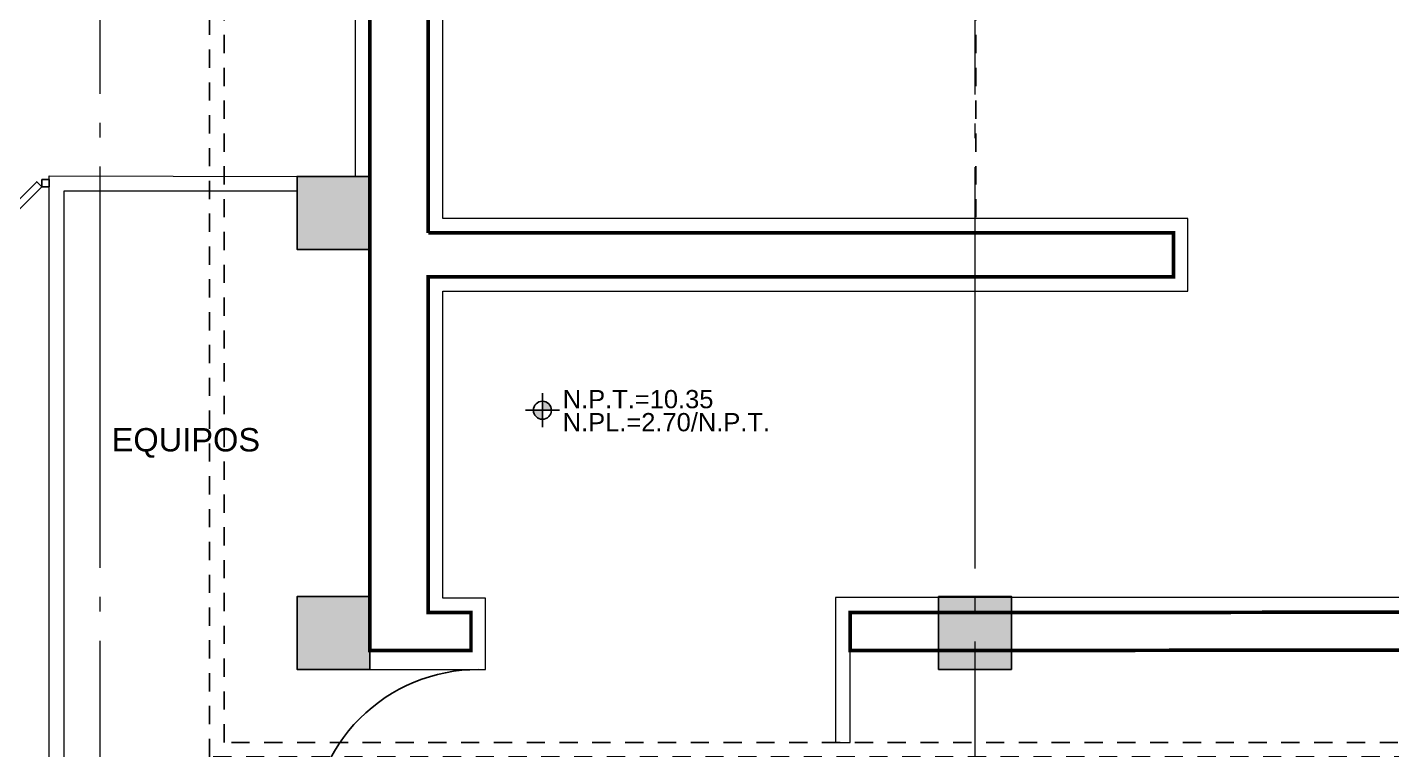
# Model space of a CAD drawing. Header units: metres. Extents: x -22.5 to 67.5, y 0 to 64.7.
# Drawn here: x 34.31 to 43.66, y 41.68 to 46.63 of the extents above; entities that cross this region are included whole.
import ezdxf

# ---------------------------------------------------------------- set-up
doc = ezdxf.new("R2010")
doc.units = ezdxf.units.M
doc.linetypes.add('EJES630', pattern=[6.3, 5.5, -0.4, 0, -0.4])
doc.linetypes.add('XREF PB NEURO-ONCOLOGIA$0$CONJUNTO TLAHUAC$0$HIDDEN2', pattern=[0.1875, 0.125, -0.0625])
doc.layers.add('EJES', color=11, linetype='EJES630', lineweight=0)
doc.layers.add('XREF PB NEURO-ONCOLOGIA$0$MUROS DE TABLAROCA', color=150, linetype='Continuous', lineweight=13)
for name, color, linetype in [('NIVELES', 9, 'Continuous'), ('TEXTO', 7, 'Continuous'), ('XREF PB NEURO-ONCOLOGIA$0$CANCELES', 1, 'Continuous'), ('XREF PB NEURO-ONCOLOGIA$0$COLUMNAS', 6, 'Continuous'), ('XREF PB NEURO-ONCOLOGIA$0$HATCH', 251, 'Continuous'), ('XREF PB NEURO-ONCOLOGIA$0$PROYECCIÓN', 8, 'XREF PB NEURO-ONCOLOGIA$0$CONJUNTO TLAHUAC$0$HIDDEN2'), ('XREF PB NEURO-ONCOLOGIA$0$PUERTAS', 253, 'Continuous'), ('XREF PB NEURO-ONCOLOGIA$0$TABIQUES BLINDADOS', 30, 'Continuous')]:
    doc.layers.add(name, color=color, linetype=linetype)
doc.styles.add('100 LOCALES 25', font='arial.ttf', dxfattribs={"height": 0.25})
doc.styles.add('NIVELES', font='arial.ttf', dxfattribs={"height": 0.25})
pattern_1 = [(0, (0, 0), (0, 6.985), [5.08, -1.905]), (90, (0, 0), (-6.985, 4e-16), [5.08, -1.905])]

# ---------------------------------------------------------------- blocks, each defined once
blk = doc.blocks.new('XREF PB NEURO-ONCOLOGIA')
at = {"layer": 'XREF PB NEURO-ONCOLOGIA$0$HATCH'}
h = blk.add_hatch(dxfattribs=at)
h.set_pattern_fill('ANGLE', color=256)
h.set_pattern_definition(pattern_1)
h.paths.add_polyline_path([(8.7517, 8.6062), (8.7517, 9.1062), (9.2517, 9.1062), (9.2517, 8.6062)])
h = blk.add_hatch(color=256, dxfattribs=at)
h.dxf.hatch_style = 1
h.paths.add_polyline_path([(8.7517, 8.6062), (8.7517, 9.1062), (9.2517, 9.1062), (9.2517, 8.6062)])
h.paths.add_polyline_path([(11.6317, 8.6062), (11.6317, 9.1062), (12.1317, 9.1062), (12.1317, 8.6062)])
h.paths.add_polyline_path([(15.5517, 8.6062), (15.5517, 9.1062), (16.0517, 9.1062), (16.0517, 8.6062)])
h.paths.add_polyline_path([(18.9517, 8.6062), (18.9517, 9.1062), (19.4517, 9.1062), (19.4517, 8.6062)])
h.paths.add_polyline_path([(18.9517, 4.2062), (18.9517, 4.7062), (19.4517, 4.7062), (19.4517, 4.2062)])
h = blk.add_hatch(dxfattribs=at)
h.set_pattern_fill('ANGLE', color=256)
h.set_pattern_definition(pattern_1)
h.paths.add_polyline_path([(11.6317, 8.6062), (11.6317, 9.1062), (12.1317, 9.1062), (12.1317, 8.6062)])
h.paths.add_polyline_path([(15.5517, 8.6062), (15.5517, 9.1062), (16.0517, 9.1062), (16.0517, 8.6062)])
h.paths.add_polyline_path([(18.9517, 8.6062), (18.9517, 9.1062), (19.4517, 9.1062), (19.4517, 8.6062)])
h.paths.add_polyline_path([(18.9517, 4.2062), (18.9517, 4.7062), (19.4517, 4.7062), (19.4517, 4.2062)])
h = blk.add_hatch(color=256, dxfattribs=at)
h.dxf.hatch_style = 1
h.paths.add_polyline_path([(8.7517, 4.2062), (8.7517, 4.7062), (9.2517, 4.7062), (9.2517, 4.2062)])
h.paths.add_polyline_path([(8.7517, 0.3062), (8.7517, -0.1938), (9.2517, -0.1938), (9.2517, 0.3062)])
h.paths.add_polyline_path([(11.6317, 0.3062), (11.6317, -0.1938), (12.1317, -0.1938), (12.1317, 0.3062)])
h.paths.add_polyline_path([(15.5517, 0.3062), (15.5517, -0.1938), (16.0517, -0.1938), (16.0517, 0.3062)])
h.paths.add_polyline_path([(18.9517, 0.3062), (18.9517, -0.1938), (19.4517, -0.1938), (19.4517, 0.3062)])
at = {"layer": 'XREF PB NEURO-ONCOLOGIA$0$CANCELES'}
blk.add_lwpolyline([(12.0601, 10.8562), (12.1101, 10.8562), (12.1101, 10.8062), (12.0601, 10.8062)], close=True, dxfattribs=at)
at = {"layer": 'XREF PB NEURO-ONCOLOGIA$0$COLUMNAS', "elevation": 0}
for points in [[(8.7517, 8.6062), (8.7517, 9.1062), (9.2517, 9.1062), (9.2517, 8.6062)], [(11.6317, 8.6062), (11.6317, 9.1062), (12.1317, 9.1062), (12.1317, 8.6062)], [(8.7517, 4.2062), (8.7517, 4.7062), (9.2517, 4.7062), (9.2517, 4.2062)]]:
    blk.add_lwpolyline(points, close=True, dxfattribs=at)
at = {"layer": 'XREF PB NEURO-ONCOLOGIA$0$MUROS DE TABLAROCA'}
for p, q in [((12.1317, 8.7062), (15.0017, 8.7062)), ((8.7517, 8.6062), (8.7517, 7.8132)), ((12.1317, 8.6062), (15.1017, 8.6062)), ((8.2517, 5.413), (8.2517, 5.3132)), ((8.2517, 5.3132), (8.8817, 5.3132))]:
    blk.add_line(p, q, dxfattribs=at)
for points in [[(12.1317, 9.1062), (12.0317, 9.1062), (12.0317, 10.7062), (8.0017, 10.7062), (8.0017, 10.8062), (12.1351, 10.8061), (12.1317, 9.1062)], [(8.7517, 7.8132), (9.2417, 7.8132), (9.2417, 8.1062), (11.3447, 8.1062), (11.3447, 2.9962), (11.8447, 2.9962), (11.8447, 8.1062), (13.5017, 8.1062), (13.5017, 7.8562), (17.8017, 7.8562), (17.8017, 8.1062), (18.8517, 8.1062), (18.8517, 0.7962), (17.8017, 0.7962), (17.8017, 1.0562), (13.5017, 1.0562), (13.5017, 0.7962), (9.2447, 0.7963), (9.2447, 5.4132), (8.2517, 5.413)]]:
    blk.add_lwpolyline(points, dxfattribs=at)
at = {"layer": 'XREF PB NEURO-ONCOLOGIA$0$PROYECCIÓN'}
blk.add_line((11.8517, 4.4512, 0), (18.9517, 4.4512, 0), dxfattribs=at)
at = {"layer": 'XREF PB NEURO-ONCOLOGIA$0$PROYECCIÓN', "elevation": 0}
for points in [[(8.1517, 9.7062), (20.0517, 9.7062), (20.0517, -0.7938), (8.1517, -0.7938)], [(8.2517, 9.6062), (19.9517, 9.6062), (19.9517, -0.6938), (8.2517, -0.6938)]]:
    blk.add_lwpolyline(points, close=True, dxfattribs=at)
at = {"layer": 'XREF PB NEURO-ONCOLOGIA$0$PUERTAS'}
for points in [[(11.3883, 11.5279), (11.4237, 11.5633), (12.0954, 10.8915), (12.0601, 10.8562), (11.3883, 11.5279, -0.199145), (12.0609, 11.8062)], [(8.7517, 7.8632, 0.414214), (7.6017, 9.0132), (7.6017, 7.8632), (7.6517, 7.8632), (7.6517, 9.0132), (7.6017, 9.0132)]]:
    blk.add_lwpolyline(points, format="xyb", dxfattribs=at)
at = {"layer": 'XREF PB NEURO-ONCOLOGIA$0$TABIQUES BLINDADOS', "const_width": 0.025, "elevation": 0}
for points in [[(11.7447, 8.2062), (11.7447, 3.0962), (11.4447, 3.0962), (11.4447, 8.2062), (9.1417, 8.2062), (9.1417, 7.9132), (8.8817, 7.9132), (8.8817, 8.6062), (11.8517, 8.6062)], [(11.8517, 8.6062), (19.3417, 8.6062), (19.3417, 4.7062)], [(18.9517, 4.7062), (18.9517, 8.2062), (17.7017, 8.2062), (17.7017, 7.9562), (13.6017, 7.9562), (13.6017, 8.2062), (11.7447, 8.2062)], [(11.8517, 0.3063), (8.8847, 0.3063), (8.8817, 5.3132), (9.1417, 5.3132), (9.1447, 0.6963), (11.8517, 0.6963)]]:
    blk.add_lwpolyline(points, dxfattribs=at)
blk = doc.blocks.new('NPT')
h = blk.add_hatch(color=256)
h.paths.add_polyline_path([(0, 0.124), (0, 0), (0.124, 0, 0.414214)])
h.paths.add_polyline_path([(0, 0), (-0.124, 0, 0.414214), (0, -0.124)])
for p, q in [((0, -0.233), (0, 0.233)), ((-0.233, 0), (0.233, 0))]:
    blk.add_line(p, q)
blk.add_circle((0, 0), 0.124)
at = {"style": 'NIVELES'}
for p in [(0.278, 0.028), (0.278, -0.288)]:
    blk.add_attdef('NIVEL', p, '', height=0.25, dxfattribs=at)

msp = doc.modelspace()

# ---------------------------------------------------------------- block references
at = {"rotation": 90}
msp.add_blockref('XREF PB NEURO-ONCOLOGIA', (45.2634, 33.4734), dxfattribs=at)

# ---------------------------------------------------------------- next in the draw order: linework, layer by layer
at = {"layer": 'EJES', "ltscale": 0.5}
for p, q in [((34.8073, 33.1726), (34.8073, 58.5568, 0)), ((40.8084, 33.168, 0), (40.8071, 58.5501, 0))]:
    msp.add_line(p, q, dxfattribs=at)

# ---------------------------------------------------------------- next in the draw order: block references
at = {"layer": 'NIVELES'}
ref = msp.add_blockref('NPT', (37.8401, 44.0022), dxfattribs=dict(at, xscale=0.5, yscale=0.5, zscale=0.5))
ref.add_attrib('NIVEL', 'N.P.T.=10.35', (37.9791, 44.0162), dxfattribs={"layer": '0', "height": 0.125, "style": 'NIVELES'})
ref.add_attrib('NIVEL', 'N.PL.=2.70/N.P.T.', (37.9791, 43.8582), dxfattribs={"layer": '0', "height": 0.125, "style": 'NIVELES'})

# ---------------------------------------------------------------- next in the draw order: texts
at = {"layer": 'TEXTO', "insert": (34.5573, 43.8801), "char_height": 0.16, "width": 1.674895, "attachment_point": 1, "style": '100 LOCALES 25'}
msp.add_mtext('\\pxqc;EQUIPOS', dxfattribs=at)

doc.saveas('drawing.dxf')
